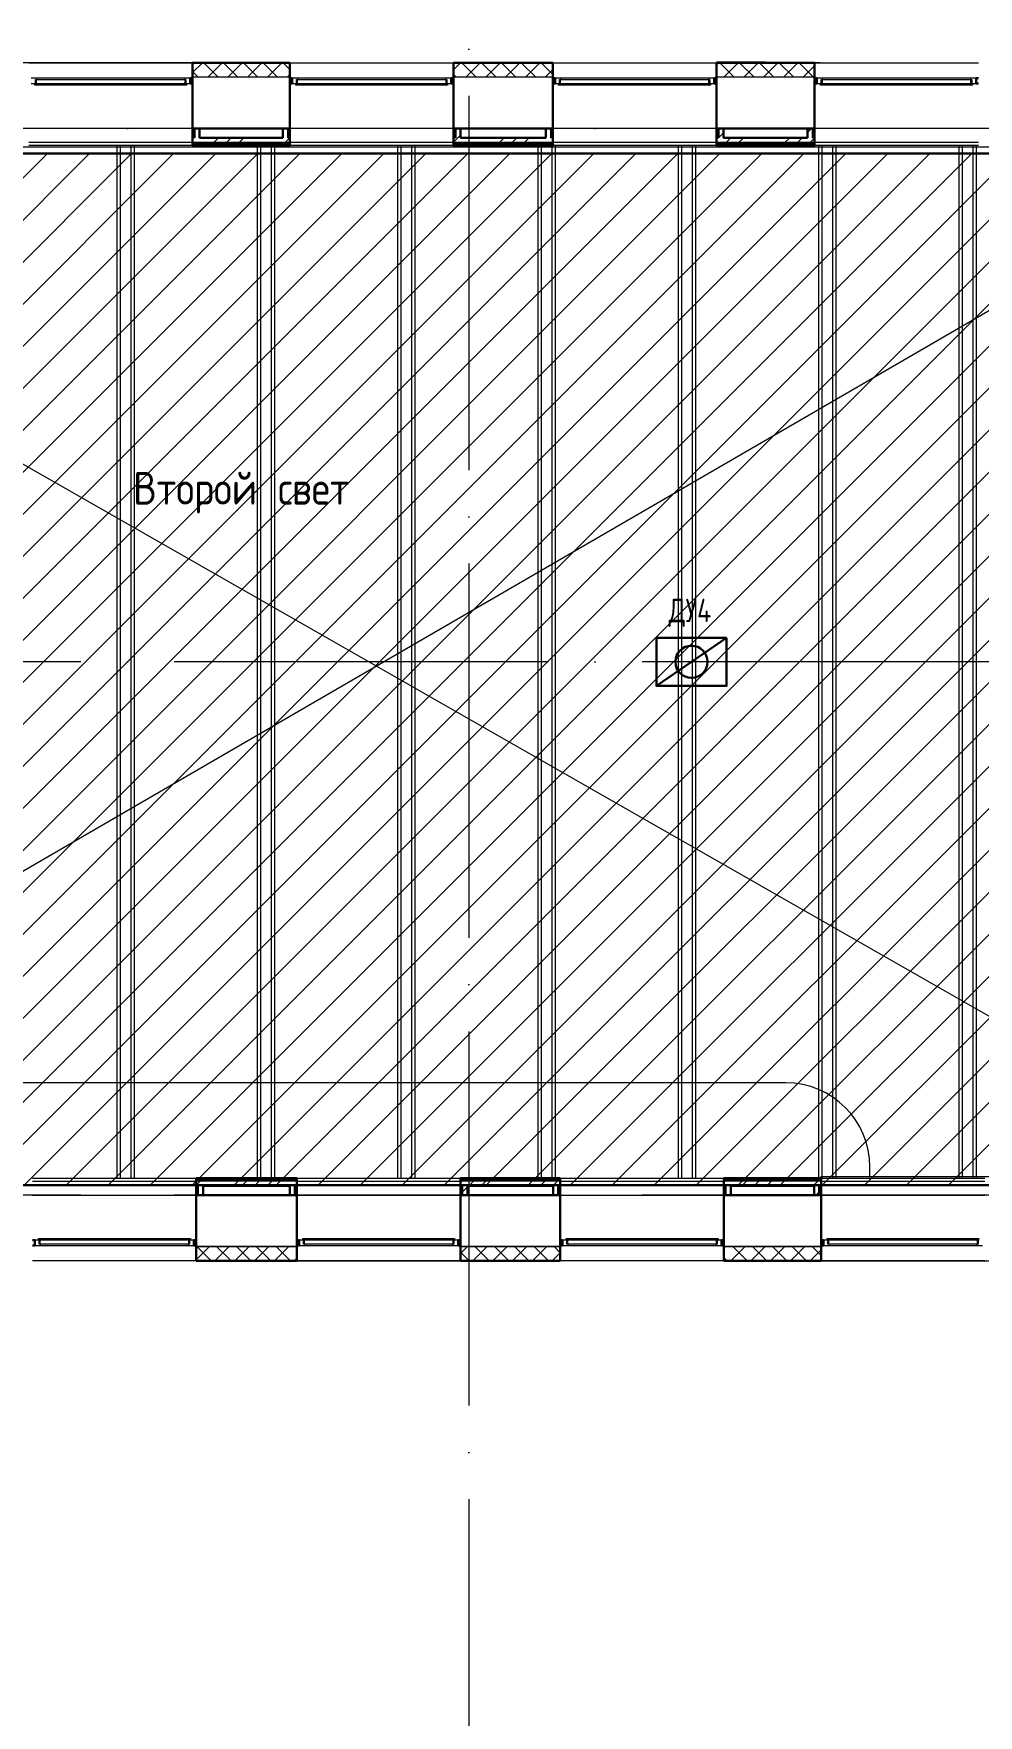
# Model space of a CAD drawing. Header units: millimetres. Extents: x -259809 to 472825, y -397243 to 31861.
# Drawn here: x 288318 to 298416, y -340413 to -322437 of the extents above; entities that cross this region are included whole.
import ezdxf

# ---------------------------------------------------------------- set-up
doc = ezdxf.new("R2010")
doc.units = ezdxf.units.MM
doc.linetypes.add('ADSK_Линия сетки', pattern=[25, 20, -2.5, 0, -2.5])
doc.linetypes.add('ADSK_Сверху', pattern=[450, 300, -150])
for name, color, linetype, lineweight in [('_ Окна', 252, 'Continuous', 30), ('Аннотация', 252, 'Continuous', 18), ('Линии', 7, 'Continuous', 9), ('лс', 5, 'Continuous', 30), ('Ограждение', 252, 'Continuous', 9), ('Окна', 252, 'Continuous', 9), ('Оси', 252, 'Continuous', 9), ('Перекрытие', 252, 'Continuous', 18), ('Стены внутренние', 252, 'Continuous', 18), ('Стены наружные', 252, 'Continuous', 18), ('Стены штриховка', 7, 'Continuous', 9)]:
    doc.layers.add(name, color=color, linetype=linetype, lineweight=lineweight)
doc.layers.add('СОТ', color=7, linetype='Continuous')
doc.styles.add('GOST 2.304 type A', font='', dxfattribs={"height": 250})
doc.styles.add('GOST Common_1', font='', dxfattribs={"height": 250})
doc.styles.get('GOST 2.304 type A').set_extended_font_data('GOST 2.304 type A')
doc.styles.get('GOST Common_1').set_extended_font_data('GOST type B')

# ---------------------------------------------------------------- blocks, each defined once
blk = doc.blocks.new('Перекрытия 1 - Перекрытия 1-1698725-3 этаж копия 1')
at = {"layer": 'Перекрытие', "ltscale": 100}
for p, q in [((11699, 26580), (11699, 15540)), ((11734, 26580), (11734, 15540)), ((11849, 26580), (11849, 15540)), ((11884, 26580), (11884, 15540)), ((13199, 26580), (13199, 15540)), ((13234, 26580), (13234, 15540)), ((13349, 26580), (13349, 15540)), ((13384, 26580), (13384, 15540)), ((14699, 26580), (14699, 15540)), ((14734, 26580), (14734, 15540)), ((14849, 26580), (14849, 15540)), ((14884, 26580), (14884, 15540)), ((16199, 26580), (16199, 15540)), ((16234, 26580), (16234, 15540)), ((16349, 26580), (16349, 15540)), ((16384, 26580), (16384, 15540)), ((17699, 26580), (17699, 15540)), ((17734, 26580), (17734, 15540)), ((17849, 26580), (17849, 15540)), ((17884, 26580), (17884, 15540)), ((19199, 26580), (19199, 15540)), ((19234, 26580), (19234, 15540)), ((19349, 26580), (19349, 15540)), ((19384, 26580), (19384, 15540)), ((20699, 26580), (20699, 15540)), ((20734, 26580), (20734, 15540)), ((20849, 26580), (20849, 15540)), ((20884, 26580), (20884, 15540))]:
    blk.add_line(p, q, dxfattribs=at)
blk = doc.blocks.new('3 этаж')
at = {"layer": '_ Окна', "color": 251, "lineweight": 18, "true_color": 0x636466}
for p, q in [((288351, 29777), (288291, 29777)), ((288291, 29719), (288329, 29719)), ((288337, 29719), (288337, 29760)), ((288337, 29760), (288349, 29760)), ((288355, 29760), (288351, 29777)), ((289932, 29777), (289927, 29760)), ((289991, 29777), (289932, 29777)), ((289933, 29760), (289945, 29760)), ((289945, 29760), (289945, 29719)), ((289953, 29719), (289991, 29719)), ((289991, 29719), (289991, 29777)), ((291141, 29777), (291081, 29777)), ((291081, 29777), (291081, 29719)), ((291081, 29719), (291119, 29719)), ((291127, 29719), (291127, 29760)), ((291127, 29760), (291139, 29760)), ((291145, 29760), (291141, 29777)), ((292722, 29777), (292717, 29760)), ((292781, 29777), (292722, 29777)), ((292723, 29760), (292735, 29760)), ((292735, 29760), (292735, 29719)), ((292743, 29719), (292781, 29719)), ((292781, 29719), (292781, 29777)), ((293951, 29777), (293891, 29777)), ((293891, 29777), (293891, 29719)), ((293891, 29719), (293929, 29719)), ((293937, 29719), (293937, 29760)), ((293937, 29760), (293949, 29760)), ((293955, 29760), (293951, 29777)), ((295532, 29777), (295527, 29760)), ((295591, 29777), (295532, 29777)), ((295533, 29760), (295545, 29760)), ((295545, 29760), (295545, 29719)), ((295553, 29719), (295591, 29719)), ((295591, 29719), (295591, 29777)), ((296751, 29777), (296691, 29777)), ((296691, 29777), (296691, 29719)), ((296691, 29719), (296729, 29719)), ((296737, 29719), (296737, 29760)), ((296737, 29760), (296749, 29760)), ((296755, 29760), (296751, 29777)), ((298332, 29777), (298327, 29760)), ((298391, 29777), (298332, 29777)), ((298333, 29760), (298345, 29760)), ((298345, 29760), (298345, 29719)), ((298353, 29719), (298391, 29719)), ((298391, 29719), (298391, 29777)), ((288369, 17355), (288331, 17355)), ((288331, 17355), (288331, 17297)), ((288331, 17297), (288391, 17297)), ((288377, 17314), (288377, 17355)), ((288389, 17314), (288377, 17314)), ((288391, 17297), (288395, 17314)), ((289967, 17314), (289972, 17297)), ((289972, 17297), (290031, 17297)), ((289985, 17314), (289973, 17314)), ((289985, 17355), (289985, 17314)), ((290031, 17355), (289993, 17355)), ((290031, 17297), (290031, 17355)), ((291194, 17355), (291156, 17355)), ((291156, 17355), (291156, 17297)), ((291156, 17297), (291216, 17297)), ((291202, 17314), (291202, 17355)), ((291214, 17314), (291202, 17314)), ((291216, 17297), (291220, 17314)), ((292792, 17314), (292797, 17297)), ((292797, 17297), (292856, 17297)), ((292810, 17314), (292798, 17314)), ((292810, 17355), (292810, 17314)), ((292856, 17355), (292818, 17355)), ((292856, 17297), (292856, 17355)), ((294009, 17355), (293971, 17355)), ((293971, 17355), (293971, 17297)), ((293971, 17297), (294031, 17297)), ((294017, 17314), (294017, 17355)), ((294029, 17314), (294017, 17314)), ((294031, 17297), (294035, 17314)), ((295607, 17314), (295612, 17297)), ((295612, 17297), (295671, 17297)), ((295625, 17314), (295613, 17314)), ((295625, 17355), (295625, 17314)), ((295671, 17355), (295633, 17355)), ((295671, 17297), (295671, 17355)), ((296799, 17355), (296761, 17355)), ((296761, 17355), (296761, 17297)), ((296761, 17297), (296821, 17297)), ((296807, 17314), (296807, 17355)), ((296819, 17314), (296807, 17314)), ((296821, 17297), (296825, 17314)), ((298397, 17314), (298402, 17297)), ((298402, 17297), (298461, 17297)), ((298415, 17314), (298403, 17314)), ((298415, 17355), (298415, 17314))]:
    blk.add_line(p, q, dxfattribs=at)
at = {"layer": '_ Окна', "color": 251, "true_color": 0x636466}
for p, q in [((290016, 29777), (289991, 29777)), ((289991, 29777), (289991, 29719)), ((289991, 29719), (290016, 29719)), ((291081, 29777), (291056, 29777)), ((291056, 29719), (291081, 29719)), ((291081, 29719), (291081, 29777)), ((292806, 29777), (292781, 29777)), ((292781, 29777), (292781, 29719)), ((292781, 29719), (292806, 29719)), ((293891, 29777), (293866, 29777)), ((293866, 29719), (293891, 29719)), ((293891, 29719), (293891, 29777)), ((295616, 29777), (295591, 29777)), ((295591, 29777), (295591, 29719)), ((295591, 29719), (295616, 29719)), ((296691, 29777), (296666, 29777)), ((296666, 29719), (296691, 29719)), ((296691, 29719), (296691, 29777)), ((298416, 29777), (298391, 29777)), ((298391, 29777), (298391, 29719)), ((298391, 29719), (298416, 29719)), ((288331, 17355), (288306, 17355)), ((288306, 17297), (288331, 17297)), ((288331, 17297), (288331, 17355)), ((290056, 17355), (290031, 17355)), ((290031, 17355), (290031, 17297)), ((290031, 17297), (290056, 17297)), ((291156, 17355), (291131, 17355)), ((291131, 17297), (291156, 17297)), ((291156, 17297), (291156, 17355)), ((292881, 17355), (292856, 17355)), ((292856, 17355), (292856, 17297)), ((292856, 17297), (292881, 17297)), ((293971, 17355), (293946, 17355)), ((293946, 17297), (293971, 17297)), ((293971, 17297), (293971, 17355)), ((295696, 17355), (295671, 17355)), ((295671, 17355), (295671, 17297)), ((295671, 17297), (295696, 17297)), ((296761, 17355), (296736, 17355)), ((296736, 17297), (296761, 17297)), ((296761, 17297), (296761, 17355))]:
    blk.add_line(p, q, dxfattribs=at)
at = {"layer": 'Линии', "color": 251, "linetype": 'ADSK_Сверху', "ltscale": 200, "true_color": 0x636466}
for p, q in [((282231, 17837), (301876, 29237)), ((282231, 29062), (301876, 17837))]:
    blk.add_line(p, q, dxfattribs=at)
at = {"layer": 'Ограждение', "color": 251, "true_color": 0x636466}
for p, q in [((301861, 29037), (282246, 29037)), ((290016, 29037), (288266, 29037)), ((290016, 29057), (290016, 29037)), ((291056, 29037), (291056, 29057)), ((292806, 29037), (291056, 29037)), ((292806, 29057), (292806, 29037)), ((293866, 29037), (293866, 29057)), ((295616, 29037), (293866, 29037)), ((295616, 29057), (295616, 29037)), ((296666, 29037), (296666, 29057)), ((298416, 29037), (296666, 29037)), ((296736, 18017), (296736, 18037)), ((296736, 18037), (301861, 18037)), ((296736, 18017), (296736, 18037)), ((296736, 18037), (298486, 18037))]:
    blk.add_line(p, q, dxfattribs=at)
at = {"layer": 'Окна', "color": 251, "true_color": 0x636466}
for p, q in [((288329, 29719), (289953, 29719)), ((288329, 29702), (288329, 29719)), ((289953, 29702), (288329, 29702)), ((288349, 29760), (289933, 29760)), ((288349, 29719), (288349, 29760)), ((289932, 29777), (288351, 29777)), ((289933, 29760), (289933, 29719)), ((289953, 29719), (289953, 29702)), ((291119, 29719), (292743, 29719)), ((291119, 29702), (291119, 29719)), ((292743, 29702), (291119, 29702)), ((291139, 29760), (292723, 29760)), ((291139, 29719), (291139, 29760)), ((292722, 29777), (291141, 29777)), ((292723, 29760), (292723, 29719)), ((292743, 29719), (292743, 29702)), ((293929, 29719), (295553, 29719)), ((293929, 29702), (293929, 29719)), ((295553, 29702), (293929, 29702)), ((293949, 29760), (295533, 29760)), ((293949, 29719), (293949, 29760)), ((295532, 29777), (293951, 29777)), ((295533, 29760), (295533, 29719)), ((295553, 29719), (295553, 29702)), ((296729, 29719), (298353, 29719)), ((296729, 29702), (296729, 29719)), ((298353, 29702), (296729, 29702)), ((296749, 29760), (298333, 29760)), ((296749, 29719), (296749, 29760)), ((298332, 29777), (296751, 29777)), ((298333, 29760), (298333, 29719)), ((298353, 29719), (298353, 29702)), ((288369, 17372), (289993, 17372)), ((288369, 17355), (288369, 17372)), ((289993, 17355), (288369, 17355)), ((288389, 17314), (288389, 17355)), ((289973, 17314), (288389, 17314)), ((288391, 17297), (289972, 17297)), ((289973, 17355), (289973, 17314)), ((289993, 17372), (289993, 17355)), ((291194, 17372), (292818, 17372)), ((291194, 17355), (291194, 17372)), ((292818, 17355), (291194, 17355)), ((291214, 17314), (291214, 17355)), ((292798, 17314), (291214, 17314)), ((291216, 17297), (292797, 17297)), ((292798, 17355), (292798, 17314)), ((292818, 17372), (292818, 17355)), ((294009, 17372), (295633, 17372)), ((294009, 17355), (294009, 17372)), ((295633, 17355), (294009, 17355)), ((294029, 17314), (294029, 17355)), ((295613, 17314), (294029, 17314)), ((294031, 17297), (295612, 17297)), ((295613, 17355), (295613, 17314)), ((295633, 17372), (295633, 17355)), ((296799, 17372), (298423, 17372)), ((296799, 17355), (296799, 17372)), ((298423, 17355), (296799, 17355)), ((296819, 17314), (296819, 17355)), ((298403, 17314), (296819, 17314)), ((296821, 17297), (298402, 17297)), ((298403, 17355), (298403, 17314))]:
    blk.add_line(p, q, dxfattribs=at)
at = {"layer": 'Оси', "color": 251, "linetype": 'ADSK_Линия сетки', "ltscale": 200, "true_color": 0x636466}
for p, q in [((292971, 34587), (292971, -31390)), ((308821, 29237), (237099, 29237)), ((308821, 23537), (237099, 23537)), ((308821, 17837), (237099, 17837))]:
    blk.add_line(p, q, dxfattribs=at)
at = {"layer": 'Перекрытие', "color": 251, "true_color": 0x636466}
for p, q in [((296357, 19037), (282246, 19037)), ((297257, 18037), (297257, 18137))]:
    blk.add_line(p, q, dxfattribs=at)
blk.add_arc((296357, 18137), 900, 0, 90, dxfattribs=at)
at = {"layer": 'Стены внутренние', "color": 251, "true_color": 0x636466}
for p, q in [((288266, 29939), (290016, 29939)), ((291056, 29939), (292806, 29939)), ((293866, 29939), (295616, 29939)), ((296666, 29939), (298416, 29939)), ((291056, 29787), (290016, 29787)), ((293866, 29787), (292806, 29787)), ((296666, 29787), (295616, 29787)), ((290016, 29237), (288266, 29237)), ((292806, 29237), (291056, 29237)), ((295616, 29237), (293866, 29237)), ((298416, 29237), (296666, 29237)), ((288306, 17837), (290056, 17837)), ((291131, 17837), (292881, 17837)), ((293946, 17837), (295696, 17837)), ((296736, 17837), (298486, 17837)), ((290056, 17287), (291131, 17287)), ((291131, 17287), (290056, 17287)), ((292881, 17287), (293946, 17287)), ((293946, 17287), (292881, 17287)), ((295696, 17287), (296736, 17287)), ((296736, 17287), (295696, 17287)), ((290056, 17135), (288306, 17135)), ((292881, 17135), (291131, 17135)), ((295696, 17135), (293946, 17135)), ((298486, 17135), (296736, 17135))]:
    blk.add_line(p, q, dxfattribs=at)
at = {"layer": 'Стены внутренние', "color": 251, "lineweight": 30, "true_color": 0x636466}
for p, q in [((290016, 29237), (290016, 29939)), ((290016, 29939), (291056, 29939)), ((291056, 29237), (291056, 29939)), ((292806, 29237), (292806, 29939)), ((292806, 29939), (293866, 29939)), ((293866, 29237), (293866, 29939)), ((295616, 29237), (295616, 29939)), ((295616, 29939), (296666, 29939)), ((296666, 29237), (296666, 29939)), ((290091, 29237), (290981, 29237)), ((292881, 29237), (293791, 29237)), ((295691, 29237), (296591, 29237)), ((290056, 17837), (290056, 17287)), ((290131, 17837), (291056, 17837)), ((291131, 17837), (291131, 17287)), ((292881, 17837), (292881, 17287)), ((292956, 17837), (293871, 17837)), ((293946, 17837), (293946, 17287)), ((295696, 17837), (295696, 17287)), ((295771, 17837), (296661, 17837)), ((296736, 17837), (296736, 17287)), ((290056, 17287), (290056, 17135)), ((291131, 17287), (291131, 17135)), ((292881, 17287), (292881, 17135)), ((293946, 17287), (293946, 17135)), ((295696, 17287), (295696, 17135)), ((296736, 17287), (296736, 17135)), ((290056, 17135), (291131, 17135)), ((293946, 17135), (292881, 17135)), ((295696, 17135), (296736, 17135))]:
    blk.add_line(p, q, dxfattribs=at)
at = {"layer": 'Стены внутренние', "color": 251, "linetype": 'Continuous', "lineweight": 9, "true_color": 0x636466}
for p, q in [((290016, 29835), (290118, 29937)), ((290078, 29787), (290016, 29848)), ((290290, 29787), (290140, 29937)), ((290180, 29787), (290330, 29937)), ((290502, 29787), (290352, 29937)), ((290393, 29787), (290543, 29937)), ((290486, 29939), (290485, 29937)), ((290714, 29787), (290564, 29937)), ((290578, 29937), (290577, 29939)), ((290605, 29787), (290755, 29937)), ((290926, 29787), (290776, 29937)), ((290817, 29787), (290967, 29937)), ((291054, 29871), (290989, 29937)), ((292808, 29896), (292806, 29893)), ((292808, 29869), (292876, 29937)), ((293048, 29787), (292898, 29937)), ((292938, 29787), (293088, 29937)), ((292950, 29939), (292949, 29937)), ((293260, 29787), (293110, 29937)), ((293150, 29787), (293300, 29937)), ((293472, 29787), (293322, 29937)), ((293362, 29787), (293512, 29937)), ((293393, 29937), (293392, 29939)), ((293684, 29787), (293534, 29937)), ((293575, 29787), (293725, 29937)), ((293866, 29816), (293746, 29937)), ((293787, 29787), (293864, 29864)), ((295616, 29908), (295618, 29908)), ((295618, 29921), (295634, 29937)), ((295805, 29787), (295655, 29937)), ((295696, 29787), (295846, 29937)), ((295766, 29939), (295764, 29937)), ((295857, 29937), (295856, 29939)), ((296018, 29787), (295868, 29937)), ((295908, 29787), (296058, 29937)), ((296230, 29787), (296080, 29937)), ((296120, 29787), (296270, 29937)), ((296442, 29787), (296292, 29937)), ((296332, 29787), (296482, 29937)), ((296654, 29787), (296504, 29937)), ((296544, 29787), (296664, 29906)), ((291029, 29787), (291056, 29814)), ((292836, 29787), (292806, 29816)), ((290058, 17149), (290196, 17287)), ((290212, 17137), (290062, 17287)), ((290258, 17137), (290408, 17287)), ((290424, 17137), (290274, 17287)), ((290471, 17137), (290621, 17287)), ((290636, 17137), (290486, 17287)), ((290683, 17137), (290833, 17287)), ((290848, 17137), (290698, 17287)), ((290895, 17137), (291045, 17287)), ((291061, 17137), (290911, 17287)), ((291131, 17278), (291123, 17287)), ((292881, 17214), (292954, 17287)), ((293016, 17137), (293166, 17287)), ((293182, 17137), (293032, 17287)), ((293228, 17137), (293378, 17287)), ((293394, 17137), (293244, 17287)), ((293440, 17137), (293590, 17287)), ((293606, 17137), (293456, 17287)), ((293653, 17137), (293803, 17287)), ((293818, 17137), (293668, 17287)), ((293946, 17221), (293880, 17287)), ((295696, 17271), (295712, 17287)), ((295774, 17137), (295924, 17287)), ((295940, 17137), (295790, 17287)), ((295986, 17137), (296136, 17287)), ((296152, 17137), (296002, 17287)), ((296198, 17137), (296348, 17287)), ((296364, 17137), (296214, 17287)), ((296410, 17137), (296560, 17287)), ((296576, 17137), (296426, 17287)), ((296734, 17190), (296638, 17287)), ((290134, 17137), (290133, 17135)), ((290343, 17135), (290342, 17137)), ((291107, 17137), (291129, 17159)), ((292970, 17137), (292881, 17225)), ((292883, 17205), (292881, 17209)), ((292950, 17137), (292949, 17135)), ((293159, 17135), (293158, 17137)), ((293865, 17137), (293946, 17218)), ((295696, 17208), (295698, 17208)), ((295728, 17137), (295698, 17166)), ((296622, 17137), (296736, 17251))]:
    blk.add_line(p, q, dxfattribs=at)
at = {"layer": 'Стены наружные', "color": 251, "true_color": 0x636466}
for p, q in [((287771, 29944), (290531, 29944)), ((290531, 29939), (290531, 29944)), ((290536, 29944), (291056, 29944)), ((290536, 29939), (290536, 29944)), ((291056, 29939), (291056, 29944)), ((292806, 29944), (292806, 29939)), ((292806, 29944), (293866, 29944)), ((293336, 29939), (293336, 29944)), ((293866, 29939), (293866, 29944)), ((296141, 29944), (296726, 29944)), ((296171, 29939), (296171, 29944)), ((296726, 29944), (296726, 29939)), ((290016, 29087), (288266, 29087)), ((290016, 29057), (288266, 29057)), ((292806, 29087), (291056, 29087)), ((292806, 29057), (291056, 29057)), ((295616, 29087), (293866, 29087)), ((295616, 29057), (293866, 29057)), ((298416, 29087), (296666, 29087)), ((298416, 29057), (296666, 29057)), ((288306, 18017), (290056, 18017)), ((288306, 17987), (290056, 17987)), ((291131, 18017), (292881, 18017)), ((291131, 17987), (292881, 17987)), ((293946, 18017), (295696, 18017)), ((293946, 17987), (295696, 17987)), ((296736, 18017), (298486, 18017)), ((296736, 17987), (298486, 17987)), ((290056, 17130), (290056, 17135)), ((290591, 17130), (290056, 17130)), ((290591, 17129), (290056, 17129)), ((290591, 17130), (290591, 17135)), ((290610, 17130), (290610, 17135)), ((293416, 17130), (290610, 17130)), ((293416, 17134), (293946, 17134)), ((293416, 17129), (293416, 17134)), ((293946, 17129), (293416, 17129)), ((293946, 17134), (293946, 17129)), ((296216, 17135), (296216, 17130)), ((299029, 17130), (296216, 17130)), ((296231, 17130), (296231, 17135)), ((296736, 17135), (296736, 17130))]:
    blk.add_line(p, q, dxfattribs=at)
at = {"layer": 'Стены наружные', "color": 251, "lineweight": 30, "true_color": 0x636466}
for p, q in [((296141, 29944), (295616, 29944)), ((295616, 29944), (295616, 29939)), ((296141, 29944), (296141, 29939)), ((290016, 29062), (290016, 29237)), ((290091, 29237), (290016, 29237)), ((290091, 29237), (290091, 29137)), ((290091, 29137), (290981, 29137)), ((290981, 29137), (290981, 29237)), ((291056, 29237), (290981, 29237)), ((291056, 29237), (291056, 29062)), ((292806, 29062), (292806, 29237)), ((292881, 29237), (292806, 29237)), ((292881, 29237), (292881, 29137)), ((292881, 29137), (293791, 29137)), ((293791, 29137), (293791, 29237)), ((293866, 29237), (293791, 29237)), ((293866, 29237), (293866, 29062)), ((295616, 29062), (295616, 29237)), ((295691, 29237), (295616, 29237)), ((295691, 29237), (295691, 29137)), ((295691, 29137), (296591, 29137)), ((296591, 29137), (296591, 29237)), ((296666, 29237), (296591, 29237)), ((296666, 29237), (296666, 29062)), ((290016, 29057), (290016, 29062)), ((290016, 29057), (291056, 29057)), ((291056, 29057), (291056, 29062)), ((292806, 29057), (292806, 29062)), ((292806, 29057), (293866, 29057)), ((293866, 29057), (293866, 29062)), ((295616, 29057), (295616, 29062)), ((295616, 29057), (296666, 29057)), ((296666, 29057), (296666, 29062)), ((290056, 18017), (291131, 18017)), ((290056, 17837), (290056, 18017)), ((291131, 18017), (291131, 17837)), ((293946, 18017), (292881, 18017)), ((292881, 17837), (292881, 18017)), ((293946, 18017), (293946, 17837)), ((295696, 18017), (296736, 18017)), ((295696, 17837), (295696, 18017)), ((296736, 18017), (296736, 17837)), ((290056, 17837), (290131, 17837)), ((290131, 17937), (291056, 17937)), ((290131, 17937), (290131, 17837)), ((291056, 17837), (291056, 17937)), ((291056, 17837), (291131, 17837)), ((292881, 17837), (292956, 17837)), ((293871, 17937), (292956, 17937)), ((292956, 17937), (292956, 17837)), ((293871, 17837), (293871, 17937)), ((293871, 17837), (293946, 17837)), ((295696, 17837), (295771, 17837)), ((295771, 17937), (296661, 17937)), ((295771, 17937), (295771, 17837)), ((296661, 17837), (296661, 17937)), ((296661, 17837), (296736, 17837))]:
    blk.add_line(p, q, dxfattribs=at)
at = {"layer": 'Стены наружные', "color": 251, "linetype": 'Continuous', "lineweight": 9, "true_color": 0x636466}
for p, q in [((295768, 29944), (295766, 29939)), ((295856, 29939), (295853, 29944)), ((290016, 29198), (290029, 29211)), ((290029, 29211), (290041, 29223)), ((290243, 29087), (290293, 29137)), ((290378, 29087), (290428, 29137)), ((290513, 29087), (290563, 29137)), ((291006, 29087), (291056, 29137)), ((291031, 29152), (291044, 29165)), ((291044, 29165), (291056, 29177)), ((292806, 29230), (292812, 29237)), ((292806, 29090), (292853, 29137)), ((292853, 29137), (292881, 29165)), ((293296, 29087), (293346, 29137)), ((293431, 29087), (293481, 29137)), ((293566, 29087), (293616, 29137)), ((293841, 29205), (293854, 29217)), ((293854, 29217), (293866, 29230)), ((295616, 29117), (295636, 29137)), ((295641, 29142), (295691, 29192)), ((295721, 29087), (295771, 29137)), ((295856, 29087), (295906, 29137)), ((296349, 29087), (296399, 29137)), ((296484, 29087), (296534, 29137)), ((296591, 29194), (296634, 29237)), ((296619, 29087), (296666, 29134)), ((290087, 29057), (290092, 29062)), ((290092, 29062), (290104, 29074)), ((290104, 29074), (290117, 29087)), ((290304, 29062), (290317, 29074)), ((290317, 29074), (290329, 29087)), ((290511, 29057), (290516, 29062)), ((290516, 29062), (290529, 29074)), ((290529, 29074), (290541, 29087)), ((290728, 29062), (290741, 29074)), ((290741, 29074), (290753, 29087)), ((290935, 29057), (290940, 29062)), ((290940, 29062), (290953, 29074)), ((290953, 29074), (290965, 29087)), ((292850, 29062), (292862, 29074)), ((292862, 29074), (292875, 29087)), ((293057, 29057), (293062, 29062)), ((293062, 29062), (293074, 29074)), ((293074, 29074), (293087, 29087)), ((293274, 29062), (293286, 29074)), ((293286, 29074), (293299, 29087)), ((293481, 29057), (293486, 29062)), ((293486, 29062), (293499, 29074)), ((293499, 29074), (293511, 29087)), ((293698, 29062), (293711, 29074)), ((293711, 29074), (293723, 29087)), ((295616, 29071), (295620, 29074)), ((295620, 29074), (295632, 29087)), ((295819, 29062), (295832, 29074)), ((295832, 29074), (295844, 29087)), ((296027, 29057), (296032, 29062)), ((296032, 29062), (296044, 29074)), ((296044, 29074), (296057, 29087)), ((296244, 29062), (296256, 29074)), ((296256, 29074), (296269, 29087)), ((296451, 29057), (296456, 29062)), ((296456, 29062), (296468, 29074)), ((296468, 29074), (296481, 29087)), ((290056, 17995), (290060, 17999)), ((290056, 17944), (290099, 17987)), ((290060, 17999), (290073, 18012)), ((290073, 18012), (290078, 18017)), ((290260, 17987), (290272, 17999)), ((290272, 17999), (290285, 18012)), ((290472, 17987), (290485, 17999)), ((290485, 17999), (290497, 18012)), ((290497, 18012), (290502, 18017)), ((290543, 17937), (290593, 17987)), ((290678, 17937), (290728, 17987)), ((290684, 17987), (290697, 17999)), ((290697, 17999), (290709, 18012)), ((290813, 17937), (290863, 17987)), ((290896, 17987), (290909, 17999)), ((290909, 17999), (290921, 18012)), ((290921, 18012), (290926, 18017)), ((291108, 17987), (291121, 17999)), ((291121, 17999), (291131, 18009)), ((292881, 17985), (292883, 17987)), ((292968, 17937), (293018, 17987)), ((293018, 17987), (293030, 17999)), ((293030, 17999), (293043, 18012)), ((293043, 18012), (293048, 18017)), ((293103, 17937), (293153, 17987)), ((293230, 17987), (293242, 17999)), ((293242, 17999), (293255, 18012)), ((293442, 17987), (293454, 17999)), ((293454, 17999), (293467, 18012)), ((293467, 18012), (293472, 18017)), ((293596, 17937), (293646, 17987)), ((293654, 17987), (293666, 17999)), ((293666, 17999), (293679, 18012)), ((293731, 17937), (293781, 17987)), ((293866, 17987), (293879, 17999)), ((293866, 17937), (293916, 17987)), ((293879, 17999), (293891, 18012)), ((293891, 18012), (293896, 18017)), ((295775, 17987), (295788, 17999)), ((295788, 17999), (295800, 18012)), ((295886, 17937), (295936, 17987)), ((295987, 17987), (296000, 17999)), ((296000, 17999), (296012, 18012)), ((296012, 18012), (296017, 18017)), ((296021, 17937), (296071, 17987)), ((296156, 17937), (296206, 17987)), ((296200, 17987), (296212, 17999)), ((296212, 17999), (296225, 18012)), ((296412, 17987), (296424, 17999)), ((296424, 17999), (296437, 18012)), ((296437, 18012), (296442, 18017)), ((296624, 17987), (296636, 17999)), ((296636, 17999), (296649, 18012)), ((296649, 17937), (296699, 17987)), ((292881, 17850), (292894, 17863)), ((292894, 17863), (292906, 17875)), ((292906, 17875), (292956, 17925)), ((293928, 17837), (293934, 17842)), ((293934, 17842), (293946, 17855)), ((295696, 17908), (295709, 17920)), ((295709, 17920), (295721, 17933)), ((296684, 17837), (296711, 17864)), ((296711, 17862), (296724, 17874)), ((296724, 17874), (296736, 17887))]:
    blk.add_line(p, q, dxfattribs=at)
at = {"layer": 'Стены штриховка', "color": 251, "true_color": 0x636466}
for p, q in [((290016, 29863), (290018, 29863)), ((290018, 29863), (290018, 29937)), ((290018, 29937), (291054, 29937)), ((291054, 29937), (291054, 29863)), ((291054, 29863), (291056, 29863)), ((292806, 29863), (292808, 29863)), ((292808, 29863), (292808, 29937)), ((292808, 29937), (293864, 29937)), ((293864, 29937), (293864, 29863)), ((293864, 29863), (293866, 29863)), ((295616, 29863), (295618, 29863)), ((295618, 29863), (295618, 29937)), ((295618, 29937), (296664, 29937)), ((296664, 29937), (296664, 29863)), ((296664, 29863), (296666, 29863)), ((290041, 29137), (290016, 29137)), ((290029, 29237), (290029, 29137)), ((290041, 29237), (290041, 29137)), ((291031, 29237), (291031, 29137)), ((291056, 29137), (291031, 29137)), ((291044, 29237), (291044, 29137)), ((292831, 29137), (292806, 29137)), ((292819, 29237), (292819, 29137)), ((292831, 29237), (292831, 29137)), ((293841, 29237), (293841, 29137)), ((293866, 29137), (293841, 29137)), ((293854, 29237), (293854, 29137)), ((295641, 29137), (295616, 29137)), ((295629, 29237), (295629, 29137)), ((295641, 29237), (295641, 29137)), ((296641, 29237), (296641, 29137)), ((296666, 29137), (296641, 29137)), ((296654, 29237), (296654, 29137)), ((291056, 29087), (290016, 29087)), ((291056, 29074), (290016, 29074)), ((291056, 29062), (290016, 29062)), ((290016, 29062), (291056, 29062)), ((293866, 29087), (292806, 29087)), ((293866, 29074), (292806, 29074)), ((293866, 29062), (292806, 29062)), ((292806, 29062), (293866, 29062)), ((296666, 29087), (295616, 29087)), ((296666, 29074), (295616, 29074)), ((296666, 29062), (295616, 29062)), ((295616, 29062), (296666, 29062)), ((290056, 18012), (291131, 18012)), ((291131, 18012), (290056, 18012)), ((291131, 17999), (290056, 17999)), ((291131, 17987), (290056, 17987)), ((292881, 18012), (293946, 18012)), ((293946, 18012), (292881, 18012)), ((293946, 17999), (292881, 17999)), ((293946, 17987), (292881, 17987)), ((295696, 18012), (296736, 18012)), ((296736, 18012), (295696, 18012)), ((296736, 17999), (295696, 17999)), ((296736, 17987), (295696, 17987)), ((290056, 17937), (290081, 17937)), ((290069, 17837), (290069, 17937)), ((290081, 17837), (290081, 17937)), ((291106, 17837), (291106, 17937)), ((291106, 17937), (291131, 17937)), ((291119, 17837), (291119, 17937)), ((292881, 17937), (292906, 17937)), ((292894, 17837), (292894, 17937)), ((292906, 17837), (292906, 17937)), ((293921, 17837), (293921, 17937)), ((293921, 17937), (293946, 17937)), ((293934, 17837), (293934, 17937)), ((295696, 17937), (295721, 17937)), ((295709, 17837), (295709, 17937)), ((295721, 17837), (295721, 17937)), ((296711, 17837), (296711, 17937)), ((296711, 17937), (296736, 17937)), ((296724, 17837), (296724, 17937)), ((290058, 17211), (290056, 17211)), ((290058, 17137), (290058, 17211)), ((291129, 17137), (290058, 17137)), ((291129, 17211), (291129, 17137)), ((291131, 17211), (291129, 17211)), ((292883, 17211), (292881, 17211)), ((292883, 17137), (292883, 17211)), ((293944, 17137), (292883, 17137)), ((293944, 17211), (293944, 17137)), ((293946, 17211), (293944, 17211)), ((295698, 17211), (295696, 17211)), ((295698, 17137), (295698, 17211)), ((296734, 17137), (295698, 17137)), ((296734, 17211), (296734, 17137)), ((296736, 17211), (296734, 17211))]:
    blk.add_line(p, q, dxfattribs=at)
at = {"layer": 'Перекрытие', "color": 251, "true_color": 0x636466}
blk.add_blockref('Перекрытия 1 - Перекрытия 1-1698725-3 этаж копия 1', (277507, 2476), dxfattribs=at)
at = {"layer": 'Аннотация', "color": 251, "true_color": 0x636466, "style": 'GOST Common_1', "width": 0.9}
for s, p in [('Второй', (289381, 25217)), ('свет', (290929, 25217))]:
    blk.add_text(s, height=350, dxfattribs=at).set_placement(p)
blk = doc.blocks.new('Вытяжка')
at = {"layer": 'лс', "color": 3, "lineweight": 30}
blk.add_line((-375, -258), (375, 258), dxfattribs=at)
blk.add_lwpolyline([(-375, -258), (375, -258), (375, 258), (-375, 258)], close=True, dxfattribs=at)
blk.add_circle((0, 0), 172, dxfattribs=at)

msp = doc.modelspace()

# ---------------------------------------------------------------- hatches: boundary and pattern name
at = {"layer": 'лс', "lineweight": 5}
h = msp.add_hatch(dxfattribs=at)
h.set_pattern_fill('ANSI31', color=1, scale=100)
h.set_pattern_definition([(45, (109072.7, 33008.48), (-224.5064, 224.5064), [])])
h.paths.add_polyline_path([(301740, -323718), (282388, -323718), (282388, -334745), (301740, -334745)])
edge = h.paths.add_edge_path(flags=16)
edge.add_ellipse((283679, -324307), major_axis=(912, 0), ratio=0.29514, start_angle=0, end_angle=360)

# ---------------------------------------------------------------- linework, layer by layer
at = {"layer": 'лс', "color": 1, "lineweight": 30}
msp.add_lwpolyline([(282388, -334745), (282388, -323718), (301740, -323718), (301740, -334745)], close=True, dxfattribs=at)

# ---------------------------------------------------------------- block references
msp.add_blockref('3 этаж', (0, -352689))
at = {"layer": 'лс', "color": 1, "lineweight": 30, "rotation": 180}
msp.add_blockref('Вытяжка', (295349, -329152), dxfattribs=at)

# ---------------------------------------------------------------- texts
at = {"layer": 'СОТ', "color": 3, "insert": (295333, -328629), "char_height": 250, "width": 1872.2, "attachment_point": 5, "style": 'GOST 2.304 type A'}
msp.add_mtext('ДУ4', dxfattribs=at)

doc.saveas('drawing.dxf')
